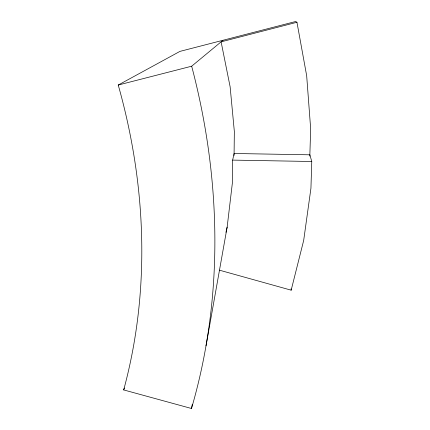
<?xml version="1.0" encoding="UTF-8"?>
<svg xmlns="http://www.w3.org/2000/svg" width="430" height="430" viewBox="0 0 430 430"><rect width="100%" height="100%" fill="white"/><g stroke="black" fill="none" stroke-linecap="round" stroke-linejoin="round"><path stroke-width="0.64" d="M219.305 270.142L291.169 290.18L303.682 240.413L310.933 188.297L311.766 161.492L309.863 154.811L234.092 153.494L232.646 160.1L232.393 182.809L227.148 227.115L206.008 345.86M234.071 155.477L234.339 131.456L230.131 86.806L221.106 41.85L296.953 22.269L306.681 75.804L310.664 128.758L309.82 156.133M296.953 22.269L295.69 21.5L179.912 51.401L118.234 85.038A647.446 538.086 43.3 0 1 123.684 389.924L191.495 408.5L192.231 404.549M225.944 232.345L227.148 227.115M123.684 389.924L124.383 388.037M118.234 85.038L191.673 66.204L223.014 40.27M232.646 160.1L311.766 161.492M291.062 288.874L291.169 290.18M191.673 66.204A728.232 605.537 43.8 0 1 191.495 408.5"/></g></svg>
